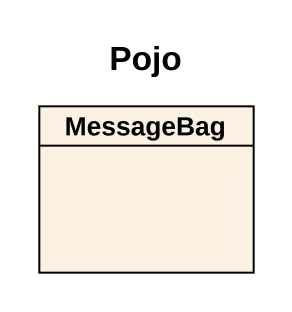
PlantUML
@startuml
title Pojo
hide circle
hide empty members
class MessageBag
@enduml
